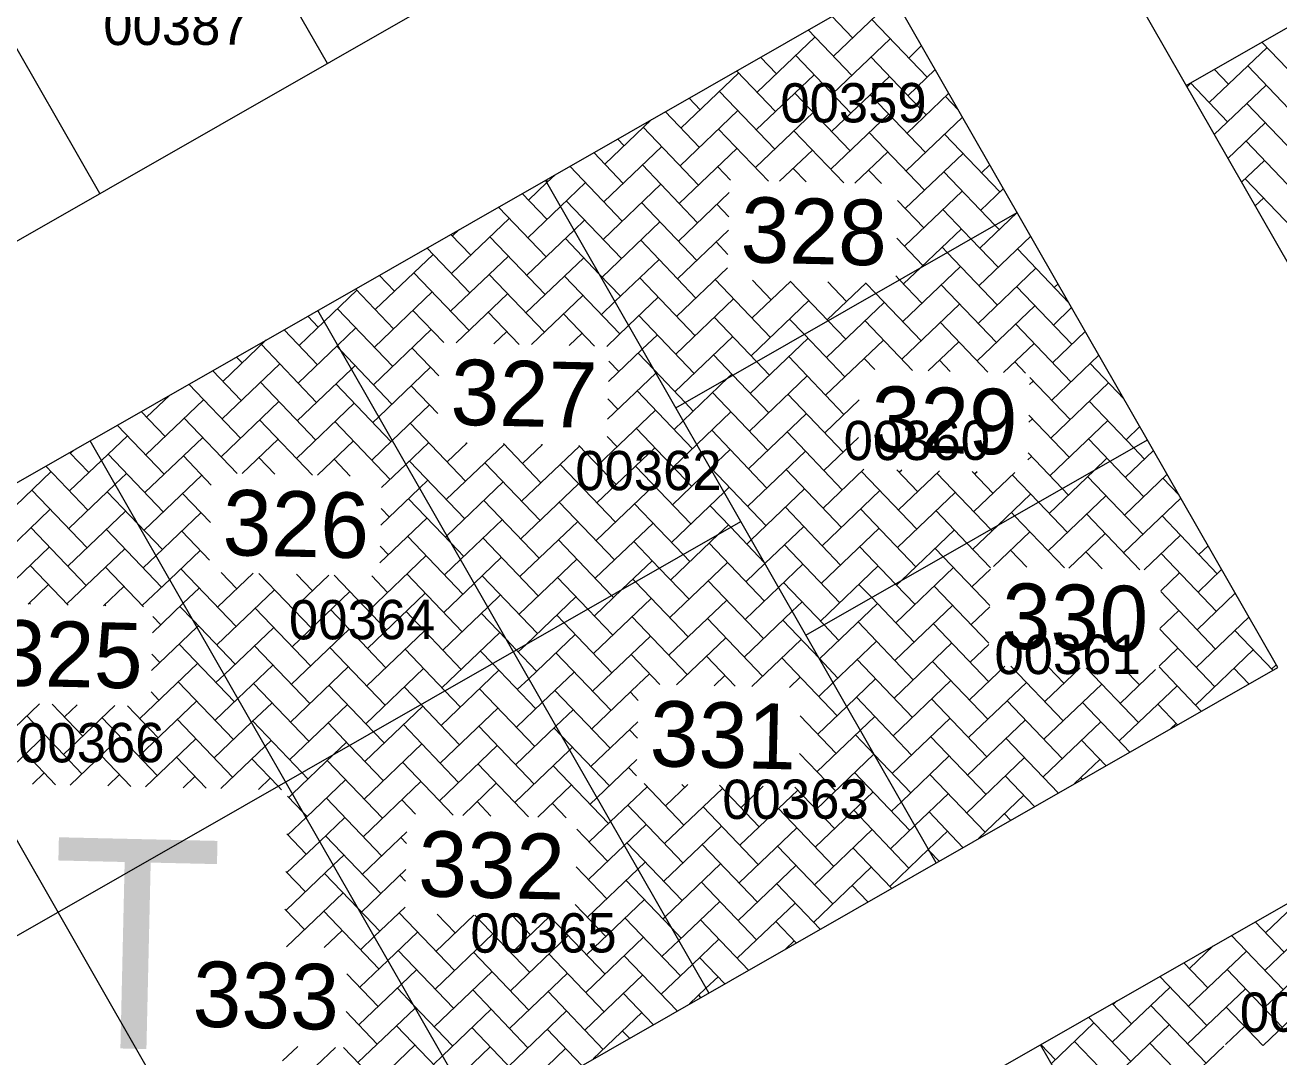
# Model space of a CAD drawing. Header units: metres. Extents: x 245225 to 248406, y 1633796 to 1637634.
# Drawn here: x 245762.9 to 245810.71, y 1636504.22 to 1636543.58 of the extents above; entities that cross this region are included whole.
import ezdxf
from ezdxf.enums import TextEntityAlignment as Align

# ---------------------------------------------------------------- set-up
doc = ezdxf.new("R2010")
doc.units = ezdxf.units.M
doc.header["$MEASUREMENT"] = 0
doc.layers.add('historique_numero_parcelle', color=7, linetype='Continuous')
doc.layers.add('LIMITES_PARCELLES', color=7, linetype='Continuous', lineweight=0, true_color=0xffffff)
doc.styles.add('Style-FANCY', font='FANCY.shx')
doc.styles.add('Style-WORKING', font='WORKING.shx')

# ---------------------------------------------------------------- blocks, each defined once
blk = doc.blocks.new('$U906_3_1')
at = {"color": 0, "linetype": 'Continuous', "lineweight": 0, "style": 'Style-WORKING'}
blk.add_text('330', height=0.2499, dxfattribs=at).set_placement((6350.954, 5753.1665))
blk = doc.blocks.new('$U907_3_1')
at = {"color": 0, "linetype": 'Continuous', "lineweight": 0, "style": 'Style-WORKING'}
blk.add_text('329', height=0.2499, dxfattribs=at).set_placement((6350.4388, 5753.9064))
blk = doc.blocks.new('$U908_3_1')
at = {"color": 0, "linetype": 'Continuous', "lineweight": 0, "style": 'Style-WORKING'}
blk.add_text('328', height=0.2499, dxfattribs=at).set_placement((6349.925, 5754.6163))
blk = doc.blocks.new('$U909_3_1')
at = {"color": 0, "linetype": 'Continuous', "lineweight": 0, "style": 'Style-WORKING'}
blk.add_text('331', height=0.2499, dxfattribs=at).set_placement((6349.6226, 5752.6869))
blk = doc.blocks.new('$U910_3_1')
at = {"color": 0, "linetype": 'Continuous', "lineweight": 0, "style": 'Style-WORKING'}
blk.add_text('327', height=0.2499, dxfattribs=at).set_placement((6348.8334, 5753.9717))
blk = doc.blocks.new('$U911_3_1')
at = {"color": 0, "linetype": 'Continuous', "lineweight": 0, "style": 'Style-WORKING'}
blk.add_text('332', height=0.2499, dxfattribs=at).set_placement((6348.7515, 5752.1704))
blk = doc.blocks.new('$U912_3_1')
at = {"color": 0, "linetype": 'Continuous', "lineweight": 0, "style": 'Style-WORKING'}
blk.add_text('326', height=0.2499, dxfattribs=at).set_placement((6347.9761, 5753.4547))
blk = doc.blocks.new('$U913_3_1')
at = {"color": 0, "linetype": 'Continuous', "lineweight": 0, "style": 'Style-WORKING'}
blk.add_text('333', height=0.2499, dxfattribs=at).set_placement((6347.9029, 5751.6538))
blk = doc.blocks.new('$U914_3_1')
at = {"color": 0, "linetype": 'Continuous', "lineweight": 0, "style": 'Style-WORKING'}
blk.add_text('325', height=0.2499, dxfattribs=at).set_placement((6347.1249, 5752.9382))
blk = doc.blocks.new('$U1199_2_1')
at = {"color": 0, "linetype": 'Continuous', "lineweight": 0, "style": 'Style-WORKING'}
blk.add_text('T', height=0.8, dxfattribs=at).set_placement((6347.3544, 5751.5641))

msp = doc.modelspace()

# ---------------------------------------------------------------- linework, layer by layer
at = {"layer": 'limites_parcelles', "color": 7, "linetype": 'Continuous', "lineweight": 0}
for p, q in [((245774.425538, 1636542.120834), (245759.520957, 1636568.157036)), ((245765.746486, 1636537.153314), (245750.841905, 1636563.189517)), ((245807.170838, 1636541.27862), (245834.074634, 1636556.67946)), ((245718.014119, 1636509.828401), (245791.782665, 1636552.056896)), ((245833.998493, 1636494.413869), (245802.699555, 1636549.089078)), ((245721.988144, 1636502.885559), (245795.75669, 1636545.114054)), ((245810.661294, 1636519.078851), (245795.75669, 1636545.114054)), ((245793.718742, 1636542.389016), (245795.922557, 1636544.495092)), ((245794.453021, 1636543.091382), (245793.664716, 1636543.916654)), ((245797.293354, 1636541.588934), (245795.188277, 1636543.792726)), ((245794.420108, 1636541.654759), (245792.75656, 1636543.396318)), ((245790.812583, 1636541.018218), (245793.017398, 1636543.124272)), ((245793.685829, 1636540.952393), (245795.889644, 1636543.058469)), ((245796.591988, 1636542.32319), (245797.084924, 1636542.795024)), ((245811.657585, 1636541.259851), (245810.060462, 1636542.93187)), ((245791.547862, 1636541.720562), (245790.939272, 1636542.356668)), ((245794.387195, 1636540.218136), (245792.282119, 1636542.421929)), ((245797.260441, 1636540.15231), (245795.155365, 1636542.356103)), ((245808.05006, 1636540.62331), (245810.254875, 1636542.729364)), ((245791.514949, 1636540.283939), (245790.031138, 1636541.837331)), ((245796.559075, 1636540.886567), (245797.605237, 1636541.885868)), ((245808.785339, 1636541.325654), (245808.244173, 1636541.892197)), ((245811.624672, 1636539.823228), (245809.519595, 1636542.027021)), ((245787.907446, 1636539.648398), (245790.111239, 1636541.753475)), ((245790.779693, 1636539.582595), (245792.984485, 1636541.687649)), ((245793.652939, 1636539.516769), (245795.856731, 1636541.621846)), ((245807.204523, 1636541.220833), (245807.348716, 1636541.358567)), ((245808.752426, 1636539.889031), (245807.335017, 1636541.371884)), ((245791.482036, 1636538.847316), (245789.37596, 1636541.051131)), ((245794.354283, 1636538.781513), (245792.249206, 1636540.985306)), ((245797.227529, 1636538.715687), (245795.122452, 1636540.91948)), ((245796.526185, 1636539.450944), (245798.124574, 1636540.977735)), ((245798.495837, 1636540.330062), (245797.994698, 1636540.853677)), ((245808.244173, 1636539.403544), (245810.221962, 1636541.292741)), ((245788.641703, 1636540.349765), (245788.214827, 1636540.796659)), ((245811.59176, 1636538.386605), (245809.486683, 1636540.590398)), ((245785.001288, 1636538.2776), (245786.777616, 1636539.974361)), ((245788.60879, 1636538.913141), (245787.306694, 1636540.277322)), ((245787.874534, 1636538.211775), (245790.078326, 1636540.316852)), ((245790.74678, 1636538.145972), (245792.951572, 1636540.251026)), ((245793.620026, 1636538.080146), (245795.823818, 1636540.185223)), ((245796.493272, 1636538.014321), (245798.64491, 1636540.069579)), ((245788.575877, 1636537.476518), (245786.470823, 1636539.681311)), ((245791.239104, 1636537.630561), (245789.34307, 1636539.615508)), ((245794.11235, 1636537.564735), (245792.216316, 1636539.549682)), ((245797.194616, 1636537.279064), (245795.089562, 1636539.483857)), ((245800.067862, 1636537.213239), (245797.961808, 1636539.418054)), ((245808.764509, 1636538.495388), (245810.189049, 1636539.856118)), ((245784.968375, 1636536.840977), (245787.172167, 1636538.946054)), ((245785.735544, 1636538.978967), (245785.489382, 1636539.236673)), ((245811.558847, 1636536.949982), (245809.453793, 1636539.154774)), ((245785.702631, 1636537.542344), (245784.581249, 1636538.717336)), ((245787.841621, 1636536.775152), (245790.045413, 1636538.880229)), ((245791.667992, 1636537.620735), (245792.918659, 1636538.814403)), ((245794.541238, 1636537.554909), (245795.790906, 1636538.7486)), ((245796.460359, 1636536.577698), (245798.664152, 1636538.682775)), ((245785.669718, 1636536.105721), (245783.673093, 1636538.197)), ((245788.542965, 1636536.039895), (245786.437911, 1636538.244688)), ((245789.802481, 1636537.663474), (245789.310157, 1636538.178885)), ((245792.675727, 1636537.597648), (245792.183403, 1636538.113059)), ((245795.547974, 1636537.531845), (245795.056649, 1636538.047234)), ((245799.871818, 1636535.947397), (245797.928895, 1636537.981431)), ((245799.365518, 1636537.948518), (245799.684583, 1636538.25329)), ((245809.283846, 1636537.587255), (245810.156136, 1636538.419495)), ((245782.095129, 1636536.906803), (245782.791525, 1636537.571027)), ((245797.643181, 1636511.626061), (245782.7386, 1636537.662263)), ((245782.830385, 1636537.608147), (245782.764937, 1636537.676664)), ((245782.791525, 1636537.571027), (245783.107521, 1636537.872869)), ((245783.310861, 1636536.662894), (245784.266008, 1636537.575257)), ((245784.935462, 1636535.404354), (245787.139254, 1636537.509431)), ((245811.525934, 1636535.513359), (245809.42088, 1636537.718151)), ((245782.797472, 1636536.171524), (245781.855804, 1636537.15735)), ((245787.808708, 1636535.338529), (245789.748682, 1636537.192582)), ((245796.427446, 1636535.141075), (245798.631239, 1636537.246152)), ((245799.332606, 1636536.511895), (245800.204896, 1636537.344135)), ((245782.764582, 1636534.735901), (245780.947648, 1636536.637014)), ((245782.062216, 1636535.47018), (245783.310861, 1636536.662894)), ((245785.636829, 1636534.670098), (245783.531752, 1636536.87389)), ((245788.510075, 1636534.604272), (245786.404998, 1636536.808065)), ((245789.727564, 1636536.270824), (245789.277244, 1636536.742262)), ((245797.161703, 1636535.842441), (245796.168263, 1636536.882468)), ((245798.963685, 1636535.42806), (245797.895983, 1636536.544808)), ((245809.804182, 1636536.6791), (245810.123223, 1636536.982872)), ((245779.157057, 1636534.09936), (245781.360849, 1636536.204437)), ((245783.831197, 1636535.754738), (245784.233095, 1636536.138634)), ((245784.902549, 1636533.967731), (245787.106342, 1636536.072808)), ((245787.707142, 1636528.984188), (245800.725232, 1636536.435979)), ((245799.299693, 1636535.075272), (245800.72321, 1636536.435025)), ((245800.72321, 1636536.435025), (245800.724232, 1636536.436001)), ((245779.891336, 1636534.801726), (245779.131359, 1636535.597341)), ((245779.189969, 1636535.535983), (245779.436426, 1636535.7714)), ((245782.029303, 1636534.033557), (245783.831197, 1636535.754738)), ((245787.775795, 1636533.901906), (245789.715769, 1636535.755959)), ((245797.053115, 1636534.333533), (245798.598326, 1636535.809529)), ((245800.034949, 1636535.776616), (245799.871818, 1636535.947397)), ((245782.731669, 1636533.299277), (245780.625593, 1636535.503093)), ((245784.781445, 1636534.095539), (245783.498839, 1636535.437267)), ((245788.477162, 1636533.167649), (245786.372085, 1636535.371442)), ((245789.694652, 1636534.834201), (245789.244331, 1636535.305639)), ((245797.128813, 1636534.406818), (245796.13535, 1636535.445845)), ((245798.055529, 1636534.907724), (245797.86307, 1636535.108185)), ((245800.002059, 1636534.340992), (245798.963685, 1636535.42806)), ((245799.26678, 1636533.638649), (245801.244569, 1636535.527846)), ((245776.250898, 1636532.728562), (245778.454713, 1636534.834639)), ((245779.858423, 1636533.365103), (245778.223203, 1636535.077005)), ((245779.124144, 1636532.662737), (245781.327959, 1636534.768813)), ((245781.99639, 1636532.596934), (245784.200206, 1636534.703011)), ((245785.391183, 1636533.029294), (245787.073452, 1636534.637185)), ((245799.969146, 1636532.904369), (245798.055529, 1636534.907724)), ((245802.697798, 1636532.988895), (245800.736316, 1636535.042359)), ((245787.742882, 1636532.465283), (245789.682856, 1636534.319336)), ((245796.361621, 1636532.267829), (245798.565436, 1636534.373905)), ((245796.394534, 1636533.704452), (245797.053115, 1636534.333533)), ((245799.233867, 1636532.202026), (245801.438682, 1636534.30808)), ((245776.985177, 1636533.430929), (245776.405915, 1636534.037355)), ((245779.825511, 1636531.92848), (245777.720434, 1636534.132273)), ((245782.698757, 1636531.862654), (245780.59268, 1636534.06647)), ((245785.571003, 1636531.796852), (245783.465926, 1636534.000644)), ((245785.603916, 1636533.233475), (245784.781445, 1636534.095539)), ((245788.444249, 1636531.731026), (245786.339172, 1636533.934819)), ((245791.317495, 1636531.6652), (245789.211418, 1636533.869016)), ((245790.615129, 1636532.39948), (245792.098981, 1636533.816866)), ((245791.350408, 1636533.101823), (245790.635366, 1636533.850397)), ((245790.648041, 1636533.836103), (245790.662358, 1636533.849779)), ((245793.513795, 1636532.308065), (245792.084664, 1636533.80319)), ((245793.488375, 1636532.333654), (245794.971228, 1636533.751063)), ((245794.222654, 1636533.036021), (245793.507612, 1636533.784594)), ((245793.521288, 1636533.770277), (245793.535604, 1636533.783953)), ((245795.330084, 1636533.347738), (245794.957911, 1636533.737364)), ((245796.23824, 1636533.868074), (245796.10246, 1636534.010221)), ((245797.0959, 1636532.970195), (245796.23824, 1636533.868074)), ((245799.936234, 1636531.467746), (245797.830157, 1636533.671562)), ((245802.140026, 1636533.572823), (245802.284241, 1636533.711557)), ((245774.301931, 1636532.272081), (245775.548554, 1636533.463842)), ((245776.952264, 1636531.994306), (245775.497759, 1636533.517019)), ((245776.218008, 1636531.292939), (245778.4218, 1636533.398016)), ((245779.330552, 1636531.455692), (245781.295046, 1636533.33219)), ((245782.202798, 1636531.38989), (245784.167293, 1636533.266388)), ((245785.91052, 1636532.121161), (245787.040539, 1636533.200562)), ((245797.062987, 1636531.533572), (245795.330084, 1636533.347738)), ((245802.80848, 1636531.401944), (245800.703403, 1636533.605736)), ((245776.919352, 1636530.557683), (245774.814275, 1636532.761475)), ((245784.869636, 1636532.531108), (245785.391183, 1636533.029294)), ((245787.709992, 1636531.029659), (245789.913785, 1636533.134736)), ((245790.582239, 1636530.963857), (245792.787031, 1636533.068911)), ((245793.455485, 1636530.898031), (245795.659277, 1636533.003108)), ((245796.328731, 1636530.832205), (245798.532523, 1636532.937282)), ((245799.200977, 1636530.766403), (245801.405769, 1636532.871457)), ((245802.107113, 1636532.1362), (245802.804555, 1636532.802401)), ((245773.344762, 1636531.358765), (245774.301931, 1636532.272081)), ((245774.080018, 1636532.060108), (245773.68147, 1636532.477346)), ((245788.964129, 1636506.658542), (245774.060548, 1636532.694721)), ((245778.861675, 1636531.466434), (245777.687521, 1636532.69565)), ((245781.734921, 1636531.400609), (245780.559767, 1636532.629847)), ((245784.608167, 1636531.334783), (245783.433013, 1636532.564021)), ((245788.411336, 1636530.294403), (245786.306259, 1636532.498195)), ((245790.788351, 1636530.748079), (245789.178506, 1636532.432393)), ((245792.60464, 1636531.787752), (245792.051752, 1636532.366567)), ((245794.189741, 1636531.599398), (245793.513795, 1636532.308065)), ((245796.737024, 1636530.403741), (245794.924998, 1636532.300741)), ((245799.610271, 1636530.337916), (245797.797244, 1636532.234939)), ((245774.047105, 1636530.623485), (245772.772314, 1636531.957033)), ((245774.822268, 1636531.363925), (245775.515641, 1636532.027219)), ((245776.185095, 1636529.856316), (245778.388887, 1636531.961393)), ((245780.766175, 1636531.422803), (245781.262134, 1636531.895567)), ((245783.639421, 1636531.356977), (245784.13438, 1636531.829765)), ((245785.076044, 1636531.324064), (245785.91052, 1636532.121161)), ((245786.430856, 1636531.213005), (245787.007626, 1636531.763939)), ((245794.156829, 1636530.162775), (245792.60464, 1636531.787752)), ((245802.775567, 1636529.965321), (245800.67049, 1636532.169113)), ((245802.074223, 1636530.700577), (245803.324891, 1636531.894245)), ((245770.438603, 1636529.987967), (245772.094259, 1636531.569461)), ((245774.014192, 1636529.186862), (245771.908139, 1636531.391677)), ((245773.311849, 1636529.922142), (245774.822268, 1636531.363925)), ((245774.937678, 1636531.162229), (245774.781385, 1636531.325852)), ((245787.67708, 1636529.593036), (245789.880872, 1636531.698113)), ((245790.549326, 1636529.527234), (245792.754118, 1636531.632288)), ((245793.422572, 1636529.461408), (245795.626364, 1636531.566485)), ((245797.336867, 1636530.389999), (245798.49961, 1636531.500659)), ((245800.209113, 1636530.324196), (245801.372857, 1636531.434834)), ((245771.173859, 1636530.689311), (245770.956025, 1636530.91736)), ((245776.886439, 1636529.12106), (245774.937678, 1636531.162229)), ((245778.670515, 1636530.195479), (245777.654631, 1636531.260026)), ((245785.140283, 1636529.98024), (245786.430856, 1636531.213005)), ((245786.881914, 1636530.424467), (245786.273369, 1636531.062572)), ((245789.880195, 1636530.227743), (245789.145616, 1636530.996769)), ((245794.123916, 1636528.726152), (245792.018862, 1636530.930944)), ((245795.300401, 1636530.436654), (245794.892108, 1636530.865118)), ((245802.04131, 1636529.263954), (245803.844227, 1636530.986112)), ((245771.140946, 1636529.252688), (245770.047869, 1636530.397024)), ((245770.40569, 1636528.551344), (245772.610482, 1636530.656398)), ((245773.278936, 1636528.485519), (245775.341604, 1636530.455792)), ((245775.341604, 1636530.455792), (245775.482729, 1636530.590596)), ((245776.381277, 1636528.639503), (245778.355975, 1636530.52477)), ((245785.53809, 1636530.360229), (245785.158102, 1636530.758036)), ((245788.063906, 1636529.18807), (245786.881914, 1636530.424467)), ((245786.951192, 1636530.304849), (245786.974713, 1636530.327316)), ((245791.284582, 1636530.228577), (245790.788351, 1636530.748079)), ((245798.173648, 1636530.370829), (245797.764354, 1636530.799315)), ((245801.046894, 1636530.305003), (245800.6376, 1636530.73349)), ((245804.799267, 1636529.3178), (245803.510846, 1636530.667664)), ((245771.108034, 1636527.816065), (245769.139736, 1636529.877687)), ((245773.98128, 1636527.750239), (245771.875226, 1636529.955054)), ((245776.853526, 1636527.684437), (245774.748472, 1636529.889229)), ((245785.10737, 1636528.543617), (245786.951192, 1636530.304849)), ((245787.990842, 1636528.48756), (245789.710925, 1636530.130594)), ((245789.710925, 1636530.130594), (245789.847959, 1636530.26149)), ((245791.251669, 1636528.791954), (245789.880195, 1636530.227743)), ((245790.516413, 1636528.090611), (245792.721205, 1636530.195665)), ((245801.201887, 1636529.866338), (245801.339944, 1636529.998211)), ((245802.742654, 1636528.528698), (245801.208071, 1636530.136267)), ((245802.008398, 1636527.827331), (245804.21219, 1636529.932408)), ((245767.533444, 1636528.617147), (245768.424164, 1636529.467969)), ((245778.637625, 1636528.759856), (245777.621718, 1636529.823403)), ((245788.345511, 1636527.421157), (245786.240457, 1636529.625949)), ((245791.218757, 1636527.355331), (245789.112703, 1636529.560146)), ((245794.091003, 1636527.289529), (245791.985949, 1636529.494321)), ((245767.500531, 1636527.180524), (245769.704323, 1636529.285601)), ((245768.2677, 1636529.318514), (245768.230581, 1636529.357374)), ((245770.372777, 1636527.114721), (245772.577569, 1636529.219775)), ((245773.246023, 1636527.048896), (245775.449816, 1636529.153972)), ((245776.90159, 1636527.730348), (245778.323062, 1636529.088147)), ((245784.738008, 1636526.785616), (245786.9418, 1636528.890693)), ((245785.505177, 1636528.923606), (245785.125189, 1636529.321413)), ((245788.378423, 1636528.85778), (245788.063906, 1636529.18807)), ((245793.389659, 1636528.024785), (245794.707844, 1636529.283924)), ((245805.170786, 1636527.458803), (245803.477933, 1636529.231041)), ((245768.234787, 1636527.881891), (245767.322425, 1636528.837038)), ((245770.983298, 1636526.47557), (245768.970067, 1636528.584234)), ((245773.856544, 1636526.409745), (245771.842313, 1636528.518431)), ((245776.820636, 1636526.248813), (245774.715559, 1636528.452606)), ((245776.152182, 1636528.419693), (245776.381277, 1636528.639503)), ((245787.644167, 1636528.156413), (245787.990842, 1636528.48756)), ((245788.511178, 1636527.579404), (245789.815046, 1636528.824867)), ((245790.4835, 1636526.653988), (245792.688292, 1636528.759042)), ((245801.168974, 1636528.429715), (245801.307031, 1636528.561587)), ((245802.709741, 1636527.092075), (245801.175158, 1636528.699644)), ((245801.975485, 1636526.390708), (245804.179277, 1636528.495785)), ((245768.201898, 1636526.446267), (245766.414292, 1636528.317701)), ((245779.693882, 1636526.182988), (245777.588805, 1636528.38678)), ((245788.312621, 1636525.985534), (245786.207544, 1636528.189326)), ((245791.185867, 1636525.919708), (245789.07979, 1636528.123523)), ((245794.058113, 1636525.853905), (245791.953036, 1636528.057698)), ((245804.881644, 1636527.761505), (245805.404213, 1636528.260667)), ((245780.286054, 1636501.689999), (245765.381473, 1636527.726202)), ((245765.812338, 1636526.973136), (245766.798164, 1636527.914803)), ((245767.467618, 1636525.743901), (245769.671411, 1636527.848978)), ((245771.171249, 1636526.471264), (245772.544657, 1636527.783152)), ((245774.043495, 1636526.405462), (245775.416903, 1636527.717349)), ((245776.119269, 1636526.98307), (245776.90159, 1636527.730348)), ((245777.421926, 1636526.822192), (245778.290149, 1636527.651524)), ((245778.959603, 1636525.480621), (245781.163395, 1636527.585698)), ((245778.992515, 1636526.917244), (245779.753361, 1636527.644009)), ((245779.726772, 1636527.618611), (245779.701374, 1636527.6452)), ((245782.567128, 1636526.117162), (245781.137997, 1636527.612287)), ((245781.831849, 1636525.414819), (245784.035641, 1636527.519895)), ((245781.864762, 1636526.851442), (245782.625607, 1636527.578206)), ((245782.600018, 1636527.552785), (245782.57462, 1636527.579374)), ((245785.439375, 1636526.051359), (245784.011243, 1636527.546461)), ((245784.705095, 1636525.348993), (245786.908887, 1636527.45407)), ((245785.472264, 1636527.486983), (245785.092276, 1636527.88479)), ((245787.611254, 1636526.71979), (245788.511178, 1636527.579404)), ((245792.674662, 1636520.305136), (245805.692752, 1636527.756927)), ((245793.356746, 1636526.588162), (245794.674931, 1636527.847301)), ((245804.262631, 1636526.938467), (245803.445021, 1636527.794418)), ((245805.582987, 1636527.026249), (245805.170786, 1636527.458803)), ((245765.329651, 1636526.51207), (245764.59798, 1636527.277029)), ((245764.627285, 1636527.24635), (245764.75307, 1636527.3665)), ((245768.168985, 1636525.009644), (245766.063908, 1636527.213437)), ((245769.998949, 1636526.035), (245768.937154, 1636527.147611)), ((245772.419921, 1636526.442657), (245771.8094, 1636527.081808)), ((245775.293167, 1636526.376832), (245774.682646, 1636527.015983)), ((245789.030515, 1636526.671271), (245789.782134, 1636527.388244)), ((245790.450587, 1636525.217364), (245792.65538, 1636527.322418)), ((245801.136084, 1636526.994092), (245801.274118, 1636527.124964)), ((245802.445342, 1636525.898817), (245801.142246, 1636527.263021)), ((245803.656519, 1636526.591258), (245804.146364, 1636527.059162)), ((245804.848731, 1636526.324882), (245805.92455, 1636527.352511)), ((245761.688213, 1636524.438929), (245763.893028, 1636526.544983)), ((245765.296738, 1636525.075447), (245763.689847, 1636526.757692)), ((245764.594372, 1636525.809727), (245765.812338, 1636526.973136)), ((245776.494391, 1636525.936204), (245777.421926, 1636526.822192)), ((245779.660969, 1636524.746365), (245777.555892, 1636526.950157)), ((245782.534215, 1636524.680539), (245780.428139, 1636526.884354)), ((245785.406462, 1636524.614736), (245783.301385, 1636526.818529)), ((245788.279708, 1636524.548911), (245786.174631, 1636526.752703)), ((245787.578341, 1636525.283167), (245789.030515, 1636526.671271)), ((245791.152954, 1636524.483085), (245789.046877, 1636526.6869)), ((245794.0252, 1636524.417282), (245791.920123, 1636526.621075)), ((245793.323833, 1636525.151539), (245794.88643, 1636526.644141)), ((245796.898446, 1636524.351457), (245794.793369, 1636526.555249)), ((245796.931359, 1636525.78808), (245796.140101, 1636526.61542)), ((245796.19708, 1636525.085713), (245797.759676, 1636526.578315)), ((245796.229992, 1636526.522336), (245796.323053, 1636526.611228)), ((245799.804605, 1636525.722254), (245799.013347, 1636526.549594)), ((245799.069326, 1636525.01991), (245800.631922, 1636526.512513)), ((245799.102239, 1636526.456533), (245799.196299, 1636526.545402)), ((245801.942572, 1636524.954085), (245803.656519, 1636526.591258)), ((245805.550098, 1636525.590626), (245804.262631, 1636526.938467)), ((245764.561459, 1636524.373104), (245766.332674, 1636526.06498)), ((245766.332674, 1636526.06498), (245766.765275, 1636526.47918)), ((245767.434705, 1636524.307278), (245769.638521, 1636526.413355)), ((245777.941263, 1636525.914059), (245778.257259, 1636526.2159)), ((245778.981935, 1636524.097747), (245781.130505, 1636526.150075)), ((245781.798936, 1636523.978195), (245784.002751, 1636526.084272)), ((245799.720897, 1636524.338808), (245797.665616, 1636526.489446)), ((245801.537186, 1636525.378481), (245800.538862, 1636526.423621)), ((245805.517185, 1636524.154003), (245803.412108, 1636526.357795)), ((245804.815818, 1636524.888259), (245806.444886, 1636526.444355)), ((245806.900736, 1636525.646705), (245806.284354, 1636526.291992)), ((245765.263826, 1636523.638824), (245763.157749, 1636525.842639)), ((245767.195381, 1636524.557825), (245766.030995, 1636525.776814)), ((245769.966037, 1636524.598377), (245768.904241, 1636525.710988)), ((245776.461478, 1636524.499581), (245777.941263, 1636525.914059)), ((245784.672182, 1636523.91237), (245786.875998, 1636526.018446)), ((245787.545428, 1636523.846544), (245789.550851, 1636525.763115)), ((245789.550851, 1636525.763115), (245789.749244, 1636525.952621)), ((245790.590501, 1636523.945826), (245792.62249, 1636525.886795)), ((245793.290921, 1636523.714916), (245795.494736, 1636525.820992)), ((245796.164167, 1636523.64909), (245798.367982, 1636525.755167)), ((245799.985424, 1636524.489789), (245801.241228, 1636525.689341)), ((245801.909659, 1636523.517462), (245804.113475, 1636525.623538)), ((245802.676851, 1636525.656451), (245802.445342, 1636525.898817)), ((245761.6553, 1636523.002306), (245763.860115, 1636525.10836)), ((245776.787723, 1636524.81219), (245776.476113, 1636525.138413)), ((245779.140616, 1636523.82004), (245777.52298, 1636525.513534)), ((245782.501303, 1636523.243916), (245780.395226, 1636525.447731)), ((245785.373549, 1636523.178113), (245783.268472, 1636525.381906)), ((245787.987934, 1636523.383288), (245786.141718, 1636525.31608)), ((245789.804223, 1636524.42296), (245789.013964, 1636525.250277)), ((245793.992287, 1636522.980659), (245791.88721, 1636525.184452)), ((245796.865533, 1636522.914834), (245794.760457, 1636525.118626)), ((245802.643939, 1636524.219828), (245801.537186, 1636525.378481)), ((245804.782905, 1636523.451636), (245806.964222, 1636525.536222)), ((245729.440957, 1636489.868446), (245790.191391, 1636524.644151)), ((245764.528546, 1636522.93648), (245766.732362, 1636525.042557)), ((245767.892683, 1636523.340535), (245769.605608, 1636524.976731)), ((245776.428565, 1636523.062958), (245778.224346, 1636524.779277)), ((245779.501249, 1636523.188614), (245781.097592, 1636524.713452)), ((245781.766023, 1636522.541572), (245783.969839, 1636524.647649)), ((245798.812741, 1636523.818472), (245797.632703, 1636525.052823)), ((245800.62903, 1636524.858145), (245800.505949, 1636524.986998)), ((245802.527995, 1636522.87013), (245800.62903, 1636524.858145)), ((245805.401241, 1636522.804304), (245803.379195, 1636524.921172)), ((245808.357518, 1636522.651554), (245806.251441, 1636524.855369)), ((245765.230913, 1636522.202201), (245763.124836, 1636524.406016)), ((245768.103159, 1636522.136398), (245765.998082, 1636524.340191)), ((245768.136072, 1636523.573021), (245767.195381, 1636524.557825)), ((245769.933147, 1636523.162754), (245768.871328, 1636524.274365)), ((245784.639269, 1636522.475747), (245786.843085, 1636524.581823)), ((245787.512515, 1636522.409921), (245789.342044, 1636524.158477)), ((245789.342044, 1636524.158477), (245789.716331, 1636524.515998)), ((245791.084852, 1636523.082277), (245789.804223, 1636524.42296)), ((245791.110837, 1636523.03767), (245792.589577, 1636524.450172)), ((245793.258008, 1636522.278293), (245795.461823, 1636524.384369)), ((245796.315352, 1636522.389297), (245798.335069, 1636524.318544)), ((245799.036413, 1636523.583287), (245799.985424, 1636524.489789)), ((245799.771692, 1636524.285631), (245799.720897, 1636524.338808)), ((245799.825704, 1636522.932039), (245801.208315, 1636524.252718)), ((245802.69895, 1636522.866213), (245804.080562, 1636524.186915)), ((245805.572196, 1636522.800387), (245806.953808, 1636524.12109)), ((245761.62241, 1636521.566683), (245763.827203, 1636523.671737)), ((245776.75481, 1636523.375567), (245776.443223, 1636523.70279)), ((245779.595144, 1636521.873119), (245777.490067, 1636524.076911)), ((245778.92669, 1636524.043998), (245778.981935, 1636524.097747)), ((245779.628056, 1636523.309742), (245779.140616, 1636523.82004)), ((245782.46839, 1636521.807293), (245780.362313, 1636524.011108)), ((245785.262489, 1636521.823301), (245783.235559, 1636523.945283)), ((245787.079778, 1636522.862951), (245786.108805, 1636523.879457)), ((245791.087128, 1636521.609839), (245788.981052, 1636523.813654)), ((245790.417675, 1636523.780741), (245790.590501, 1636523.945826)), ((245793.959375, 1636521.544036), (245791.854298, 1636523.747829)), ((245796.087296, 1636522.258486), (245794.727544, 1636523.682003)), ((245799.714359, 1636522.874574), (245798.812741, 1636523.818472)), ((245807.655152, 1636523.385833), (245808.004895, 1636523.719911)), ((245764.495656, 1636521.500857), (245766.699449, 1636523.605934)), ((245767.401792, 1636522.870655), (245767.892683, 1636523.340535)), ((245768.411997, 1636522.431402), (245769.572695, 1636523.540108)), ((245775.987641, 1636521.237578), (245778.191433, 1636523.342654)), ((245778.893777, 1636522.607375), (245779.501249, 1636523.188614)), ((245780.021585, 1636522.280458), (245781.06468, 1636523.276829)), ((245781.733133, 1636521.105949), (245783.936926, 1636523.211026)), ((245788.246795, 1636523.112288), (245787.987934, 1636523.383288)), ((245797.903585, 1636523.298159), (245797.59979, 1636523.6162)), ((245799.681446, 1636521.437951), (245797.903585, 1636523.298159)), ((245801.091372, 1636522.903043), (245800.473036, 1636523.550375)), ((245803.964618, 1636522.837217), (245803.346282, 1636523.484549)), ((245808.324605, 1636521.214931), (245806.218529, 1636523.418746)), ((245771.607002, 1636496.72248), (245756.703421, 1636522.758659)), ((245764.53766, 1636521.456884), (245763.091923, 1636522.969393)), ((245767.410906, 1636521.391058), (245765.965169, 1636522.903568)), ((245770.943492, 1636520.63395), (245768.838415, 1636522.837742)), ((245770.976405, 1636522.070573), (245770.37956, 1636522.695407)), ((245785.670949, 1636522.057008), (245786.810172, 1636523.1452)), ((245788.213882, 1636521.675665), (245787.079778, 1636522.862951)), ((245787.479626, 1636520.974298), (245789.683418, 1636523.079375)), ((245790.384762, 1636522.344118), (245791.110837, 1636523.03767)), ((245791.120041, 1636523.046462), (245791.084852, 1636523.082277)), ((245791.631173, 1636522.129514), (245792.556664, 1636523.013549)), ((245793.225118, 1636520.842669), (245795.42891, 1636522.947746)), ((245796.098364, 1636520.776844), (245798.302156, 1636522.881921)), ((245799.0035, 1636522.146664), (245799.713213, 1636522.824587)), ((245806.201978, 1636521.997753), (245806.920895, 1636522.684467)), ((245807.622239, 1636521.94921), (245808.524209, 1636522.810778)), ((245763.01606, 1636521.491743), (245763.79429, 1636522.235114)), ((245767.368902, 1636521.435032), (245768.411997, 1636522.431402)), ((245770.241149, 1636521.369229), (245771.601239, 1636522.667418)), ((245773.816738, 1636520.568124), (245771.816183, 1636522.662494)), ((245773.114395, 1636521.303403), (245774.474485, 1636522.601592)), ((245773.849651, 1636522.004747), (245773.251806, 1636522.629604)), ((245776.688985, 1636520.502321), (245774.688429, 1636522.596691)), ((245776.721898, 1636521.938944), (245776.125052, 1636522.563778)), ((245779.562231, 1636520.436496), (245777.457154, 1636522.640288)), ((245778.860887, 1636521.171752), (245780.021585, 1636522.280458)), ((245782.435477, 1636520.37067), (245780.3294, 1636522.574485)), ((245784.354333, 1636521.302965), (245783.202646, 1636522.50866)), ((245786.171645, 1636522.343615), (245786.075892, 1636522.442834)), ((245788.180969, 1636520.239041), (245786.171645, 1636522.343615)), ((245791.054215, 1636520.173216), (245788.948139, 1636522.377031)), ((245793.361852, 1636520.6985), (245791.821385, 1636522.311206)), ((245795.17914, 1636521.73815), (245794.694631, 1636522.24538)), ((245796.832621, 1636521.478211), (245796.087296, 1636522.258486)), ((245796.131254, 1636522.212467), (245796.315352, 1636522.389297)), ((245765.888306, 1636521.425941), (245766.666536, 1636522.169311)), ((245768.932333, 1636521.523246), (245769.539782, 1636522.103485)), ((245770.208236, 1636519.932606), (245772.413028, 1636522.03766)), ((245773.081482, 1636519.86678), (245775.285275, 1636521.971857)), ((245775.954728, 1636519.800954), (245778.158521, 1636521.906031)), ((245780.541921, 1636521.372302), (245781.031767, 1636521.840206)), ((245782.000854, 1636519.955516), (245783.904013, 1636521.774403)), ((245784.606379, 1636521.040123), (245785.670949, 1636522.057008)), ((245785.340636, 1636521.74149), (245785.262489, 1636521.823301)), ((245790.351872, 1636520.908495), (245791.631173, 1636522.129514)), ((245796.799708, 1636520.041587), (245795.17914, 1636521.73815)), ((245799.648533, 1636520.001328), (245797.566877, 1636522.179577)), ((245808.291692, 1636519.778308), (245806.201268, 1636521.966761)), ((245807.589349, 1636520.513587), (245809.044545, 1636521.902622)), ((245763.101037, 1636521.489796), (245763.059033, 1636521.53377)), ((245765.974283, 1636521.423971), (245765.932279, 1636521.467944)), ((245767.752205, 1636520.39598), (245768.932333, 1636521.523246)), ((245769.29685, 1636520.88673), (245768.805526, 1636521.402119)), ((245773.783826, 1636519.131501), (245771.677772, 1636521.336316)), ((245776.656072, 1636519.065698), (245774.551018, 1636521.27049)), ((245778.827974, 1636519.735129), (245780.541921, 1636521.372302)), ((245785.307723, 1636520.304867), (245784.354333, 1636521.302965)), ((245784.573467, 1636519.6035), (245786.777259, 1636521.708577)), ((245787.446713, 1636519.537675), (245789.650505, 1636521.642752)), ((245792.15051, 1636521.221381), (245792.523751, 1636521.576926)), ((245793.192205, 1636519.406046), (245795.395998, 1636521.511123)), ((245796.065451, 1636519.340221), (245798.269244, 1636521.445298)), ((245798.97061, 1636520.711041), (245799.680301, 1636521.387964)), ((245806.169065, 1636520.561129), (245806.887982, 1636521.247844)), ((245768.070246, 1636520.699775), (245767.766474, 1636521.018816)), ((245770.91058, 1636519.197327), (245769.29685, 1636520.88673)), ((245779.529318, 1636518.999872), (245777.424264, 1636521.204665)), ((245781.241109, 1636520.149968), (245780.29651, 1636521.138862)), ((245783.4462, 1636520.783629), (245783.169756, 1636521.073036)), ((245785.27481, 1636518.868244), (245783.4462, 1636520.783629)), ((245788.148056, 1636518.802418), (245786.043002, 1636521.007211)), ((245791.021303, 1636518.736593), (245788.915249, 1636520.941408)), ((245790.318959, 1636519.471872), (245792.15051, 1636521.221381)), ((245793.186344, 1636519.412182), (245791.788495, 1636520.875582)), ((245796.766795, 1636518.604964), (245794.661741, 1636520.809757)), ((245807.556436, 1636519.076964), (245809.563881, 1636520.994489)), ((245767.719292, 1636518.959357), (245769.452669, 1636520.61509)), ((245769.452669, 1636520.61509), (245769.506869, 1636520.666862)), ((245770.492342, 1636518.798801), (245772.380115, 1636520.601037)), ((245773.048569, 1636518.430157), (245775.252362, 1636520.535234)), ((245775.921815, 1636518.364331), (245778.125608, 1636520.469408)), ((245778.795061, 1636518.298506), (245780.998854, 1636520.403583)), ((245782.101907, 1636518.646858), (245783.8711, 1636520.33778)), ((245793.926462, 1636520.107413), (245793.361852, 1636520.6985)), ((245799.640041, 1636518.539139), (245797.533987, 1636520.743954)), ((245808.25878, 1636518.341685), (245806.168355, 1636520.530138)), ((245810.469732, 1636518.96921), (245809.025972, 1636520.480674)), ((245770.87769, 1636517.761703), (245768.772613, 1636519.965496)), ((245773.750936, 1636517.695878), (245771.644859, 1636519.899693)), ((245776.623182, 1636517.630075), (245774.518105, 1636519.833867)), ((245781.629889, 1636519.742956), (245781.241109, 1636520.149968)), ((245781.700221, 1636519.669326), (245782.000854, 1636519.955516)), ((245784.540554, 1636518.166877), (245786.744346, 1636520.271954)), ((245787.739, 1636518.411685), (245789.617592, 1636520.206129)), ((245790.611246, 1636518.345882), (245792.490838, 1636520.140303)), ((245793.710496, 1636518.495937), (245795.363085, 1636520.0745)), ((245796.032538, 1636517.903598), (245798.236331, 1636520.008675)), ((245798.937698, 1636519.274418), (245799.647388, 1636519.951341)), ((245806.136152, 1636519.124506), (245806.855069, 1636519.811221)), ((245768.037333, 1636519.263152), (245767.733561, 1636519.582193)), ((245778.904467, 1636518.18397), (245777.391351, 1636519.768042)), ((245780.720756, 1636519.223643), (245780.263598, 1636519.702239)), ((245782.402564, 1636518.934047), (245781.629889, 1636519.742956)), ((245785.24192, 1636517.432621), (245783.136844, 1636519.636413)), ((245787.102167, 1636518.426275), (245786.01009, 1636519.570588)), ((245789.975413, 1636518.360449), (245788.882336, 1636519.504785)), ((245793.860659, 1636517.235167), (245791.755582, 1636519.438959)), ((245793.893549, 1636518.67079), (245793.186344, 1636519.412182)), ((245796.733905, 1636517.169341), (245794.628828, 1636519.373134)), ((245807.523523, 1636517.640341), (245809.728315, 1636519.745395)), ((245736.892747, 1636476.850357), (245810.661294, 1636519.078851)), ((245767.270164, 1636517.125162), (245769.473956, 1636519.230239)), ((245771.012655, 1636517.889646), (245772.347203, 1636519.164414)), ((245773.015656, 1636516.993534), (245775.219449, 1636519.098611)), ((245775.888903, 1636516.927708), (245778.092695, 1636519.032785)), ((245778.762149, 1636516.861883), (245780.965941, 1636518.96696)), ((245782.369674, 1636517.498424), (245780.720756, 1636519.223643)), ((245782.621244, 1636517.738725), (245783.838187, 1636518.901157)), ((245799.607151, 1636517.103515), (245797.501074, 1636519.307331)), ((245798.904785, 1636517.837795), (245800.255694, 1636519.128192)), ((245802.479397, 1636517.037713), (245800.487633, 1636519.122879)), ((245801.778031, 1636517.771969), (245803.12894, 1636519.062367)), ((245802.512287, 1636518.473336), (245801.924256, 1636519.089966)), ((245805.352644, 1636516.971887), (245803.35988, 1636519.057076)), ((245804.651277, 1636517.706144), (245806.002186, 1636518.996541)), ((245805.385533, 1636518.40751), (245804.796503, 1636519.024163)), ((245807.744288, 1636517.409224), (245806.135442, 1636519.093515)), ((245809.561576, 1636518.448874), (245808.993059, 1636519.044051)), ((245810.429682, 1636519.011138), (245810.604554, 1636519.178177)), ((245770.844777, 1636516.32508), (245768.7397, 1636518.528873)), ((245770.175323, 1636518.495983), (245770.492342, 1636518.798801)), ((245773.718023, 1636516.259255), (245771.611946, 1636518.46307)), ((245776.179022, 1636516.623984), (245774.485192, 1636518.397244)), ((245781.667308, 1636518.232703), (245782.101907, 1636518.646858)), ((245784.507641, 1636516.730254), (245786.294219, 1636518.437783)), ((245786.302377, 1636518.444598), (245786.711433, 1636518.835331)), ((245789.175623, 1636518.378772), (245789.58468, 1636518.769506)), ((245792.047869, 1636518.312969), (245792.457926, 1636518.70368)), ((245793.159292, 1636517.969423), (245793.710496, 1636518.495937)), ((245794.230832, 1636517.587781), (245795.330172, 1636518.637877)), ((245795.999626, 1636516.466975), (245798.203418, 1636518.572052)), ((245798.871872, 1636516.401172), (245801.076664, 1636518.506226)), ((245801.745118, 1636516.335346), (245803.94891, 1636518.440423)), ((245804.618364, 1636516.269521), (245806.822156, 1636518.374598)), ((245768.004444, 1636517.827529), (245767.700648, 1636518.14557)), ((245777.996311, 1636517.663634), (245777.358438, 1636518.331419)), ((245779.496428, 1636517.564249), (245778.904467, 1636518.18397)), ((245782.336761, 1636516.061801), (245780.230685, 1636518.265616)), ((245785.209008, 1636515.995998), (245783.103931, 1636518.19979)), ((245786.279972, 1636517.815946), (245785.977177, 1636518.133965)), ((245796.700992, 1636515.732718), (245794.595915, 1636517.936511)), ((245761.490759, 1636515.820191), (245763.44605, 1636517.687897)), ((245765.099284, 1636516.456709), (245763.933922, 1636517.67672)), ((245764.364005, 1636515.754365), (245766.318296, 1636517.622094)), ((245764.396918, 1636517.190988), (245764.882673, 1636517.654984)), ((245767.971531, 1636516.390906), (245766.806168, 1636517.610917)), ((245767.237251, 1636515.688539), (245769.441067, 1636517.794616)), ((245770.14241, 1636517.05936), (245771.012655, 1636517.889646)), ((245771.531992, 1636516.981513), (245772.314313, 1636517.72879)), ((245772.982744, 1636515.556911), (245775.186559, 1636517.662988)), ((245775.85599, 1636515.491085), (245778.059805, 1636517.597162)), ((245779.463515, 1636516.127626), (245777.996311, 1636517.663634)), ((245778.729236, 1636515.42526), (245780.933051, 1636517.531336)), ((245781.634395, 1636516.79608), (245782.621244, 1636517.738725)), ((245783.14158, 1636516.830569), (245783.805297, 1636517.465534)), ((245793.126379, 1636516.5328), (245794.230832, 1636517.587781)), ((245799.574238, 1636515.666892), (245797.468162, 1636517.870708)), ((245802.446485, 1636515.60109), (245800.341408, 1636517.804882)), ((245805.019843, 1636515.849215), (245803.214654, 1636517.739057)), ((245806.836132, 1636516.888888), (245806.0869, 1636517.673254)), ((245765.066372, 1636515.020086), (245762.960295, 1636517.223901)), ((245767.938618, 1636514.954283), (245765.833541, 1636517.158075)), ((245770.811864, 1636514.888457), (245768.706787, 1636517.09225)), ((245770.109498, 1636515.622737), (245771.531992, 1636516.981513)), ((245773.454577, 1636515.063975), (245771.579033, 1636517.026447)), ((245775.270866, 1636516.103648), (245774.452279, 1636516.960621)), ((245784.474728, 1636515.293631), (245786.261306, 1636517.00116)), ((245793.827746, 1636515.798544), (245792.455295, 1636517.235355)), ((245794.750169, 1636516.679648), (245795.297282, 1636517.202254)), ((245795.966713, 1636515.030352), (245798.170528, 1636517.136428)), ((245798.838959, 1636514.964549), (245801.043774, 1636517.070603)), ((245801.712205, 1636514.898723), (245803.91602, 1636517.0048)), ((245806.589851, 1636516.748492), (245806.789267, 1636516.938974)), ((245761.483412, 1636514.407988), (245763.662661, 1636516.489621)), ((245776.590269, 1636516.193452), (245776.179022, 1636516.623984)), ((245779.430602, 1636514.691003), (245777.325526, 1636516.894796)), ((245782.303849, 1636514.625177), (245780.197772, 1636516.828993)), ((245781.601482, 1636515.359457), (245783.14158, 1636516.830569)), ((245783.342578, 1636516.478873), (245783.071018, 1636516.763167)), ((245785.176095, 1636514.559375), (245783.342578, 1636516.478873)), ((245786.24706, 1636516.379323), (245785.944264, 1636516.697342)), ((245793.093467, 1636515.096177), (245794.750169, 1636516.679648)), ((245795.287813, 1636515.741088), (245794.563002, 1636516.499888)), ((245764.613341, 1636514.587348), (245766.534908, 1636516.423819)), ((245767.485588, 1636514.521545), (245769.408154, 1636516.357993)), ((245770.358834, 1636514.45572), (245772.052328, 1636516.073357)), ((245772.052328, 1636516.073357), (245772.2814, 1636516.292167)), ((245774.658688, 1636515.753577), (245775.153646, 1636516.226365)), ((245776.557356, 1636514.756829), (245775.270866, 1636516.103648)), ((245775.823077, 1636514.054462), (245778.026892, 1636516.160539)), ((245778.696323, 1636513.988637), (245780.900138, 1636516.094713)), ((245783.661916, 1636515.922413), (245783.772385, 1636516.028911)), ((245799.541325, 1636514.230269), (245797.435249, 1636516.434085)), ((245802.294398, 1636514.289229), (245800.308495, 1636516.368259)), ((245804.111687, 1636515.328879), (245803.181741, 1636516.302434)), ((245764.061486, 1636514.599991), (245762.927382, 1636515.787278)), ((245766.934732, 1636514.534165), (245765.800628, 1636515.721452)), ((245769.807978, 1636514.46834), (245768.673874, 1636515.655627)), ((245772.546421, 1636514.543639), (245771.546121, 1636515.589824)), ((245773.092001, 1636514.257068), (245774.658688, 1636515.753577)), ((245776.524444, 1636513.320206), (245774.419367, 1636515.523998)), ((245781.568569, 1636513.922834), (245783.661916, 1636515.922413)), ((245784.701566, 1636514.105124), (245786.228393, 1636515.564537)), ((245793.794833, 1636514.361921), (245792.422382, 1636515.798732)), ((245793.060554, 1636513.659554), (245795.264369, 1636515.765631)), ((245796.668079, 1636514.296095), (245795.287813, 1636515.741088)), ((245796.310155, 1636513.954203), (245798.137615, 1636515.699805)), ((245798.806046, 1636513.527926), (245801.010861, 1636515.63398)), ((245802.918757, 1636514.647023), (245803.883108, 1636515.568177)), ((245763.176718, 1636514.620261), (245763.629749, 1636515.052998)), ((245773.68511, 1636514.822632), (245773.454577, 1636515.063975)), ((245779.219906, 1636513.440501), (245777.292613, 1636515.458173)), ((245782.093152, 1636513.374675), (245780.164859, 1636515.39237)), ((245785.143182, 1636513.122752), (245783.038105, 1636515.326544)), ((245786.21417, 1636514.9437), (245785.911351, 1636515.260719)), ((245796.635167, 1636512.859472), (245794.53009, 1636515.063264)), ((245766.049964, 1636514.554435), (245766.501995, 1636514.987196)), ((245768.922211, 1636514.488633), (245769.375241, 1636514.92137)), ((245771.795457, 1636514.422807), (245772.248487, 1636514.855544)), ((245773.612314, 1636513.347912), (245775.120733, 1636514.789742)), ((245775.790187, 1636512.618839), (245777.993979, 1636514.723916)), ((245779.58381, 1636513.432164), (245780.867225, 1636514.65809)), ((245782.456057, 1636513.366361), (245783.739472, 1636514.592288)), ((245788.016428, 1636513.056926), (245786.498428, 1636514.646111)), ((245787.315061, 1636513.791183), (245788.16899, 1636514.607839)), ((245788.049341, 1636514.493549), (245787.935051, 1636514.613198)), ((245790.889674, 1636512.9911), (245789.371674, 1636514.580285)), ((245790.922587, 1636514.427723), (245790.808297, 1636514.547373)), ((245799.508413, 1636512.793646), (245797.402336, 1636514.997462)), ((245801.386242, 1636513.768893), (245800.275582, 1636514.931636)), ((245803.202554, 1636514.809565), (245803.148828, 1636514.86581)), ((245772.680225, 1636514.402537), (245772.546421, 1636514.543639)), ((245773.499811, 1636513.545541), (245772.907827, 1636514.164262)), ((245772.949831, 1636514.120288), (245773.092001, 1636514.257068)), ((245776.491531, 1636511.883583), (245774.386454, 1636514.087375)), ((245784.441815, 1636513.857008), (245784.701566, 1636514.105124)), ((245785.220903, 1636513.196991), (245786.612718, 1636514.526462)), ((245787.282171, 1636512.355559), (245789.485964, 1636514.460636)), ((245790.154418, 1636512.289757), (245792.35921, 1636514.394811)), ((245790.187308, 1636513.72538), (245791.042236, 1636514.542013)), ((245793.761921, 1636512.925298), (245792.243921, 1636514.514483)), ((245793.027664, 1636512.223931), (245795.231456, 1636514.329008)), ((245796.830491, 1636513.046047), (245798.104702, 1636514.263182)), ((245799.248662, 1636512.545531), (245800.977949, 1636514.197357)), ((245777.783283, 1636513.473414), (245777.2597, 1636514.02155)), ((245780.656529, 1636513.407588), (245780.131946, 1636513.955747)), ((245783.529775, 1636513.341762), (245783.005192, 1636513.889921)), ((245787.983515, 1636511.620303), (245785.878438, 1636513.824095)), ((245790.856761, 1636511.554477), (245788.750685, 1636513.758293)), ((245793.729008, 1636511.488675), (245791.623931, 1636513.692467)), ((245796.602254, 1636511.422849), (245794.497177, 1636513.626641)), ((245795.9338, 1636513.593729), (245796.310155, 1636513.954203)), ((245772.916941, 1636512.684665), (245773.612314, 1636513.347912)), ((245773.652197, 1636513.386008), (245773.499811, 1636513.545541)), ((245774.13265, 1636512.439756), (245775.087821, 1636513.353119)), ((245784.408925, 1636512.421385), (245785.220903, 1636513.196991)), ((245798.660798, 1636512.208907), (245797.369423, 1636513.560839)), ((245800.478109, 1636513.249556), (245800.242669, 1636513.495013)), ((245773.619284, 1636511.949385), (245772.874937, 1636512.728638)), ((245776.458618, 1636510.44696), (245774.353564, 1636512.651752)), ((245775.757274, 1636511.182216), (245777.451791, 1636512.80083)), ((245785.110269, 1636511.686129), (245783.940022, 1636512.911253)), ((245785.741239, 1636512.288835), (245786.579805, 1636513.089839)), ((245787.249259, 1636510.918936), (245789.453051, 1636513.024013)), ((245790.121505, 1636510.853134), (245792.326297, 1636512.958188)), ((245792.994751, 1636510.787308), (245795.198544, 1636512.892385)), ((245795.90091, 1636512.158105), (245796.830491, 1636513.046047)), ((245797.350827, 1636512.137891), (245798.07179, 1636512.826559)), ((245772.884028, 1636511.248042), (245774.13265, 1636512.439756)), ((245777.441691, 1636512.359945), (245777.22681, 1636512.585926)), ((245784.376013, 1636510.984762), (245785.741239, 1636512.288835)), ((245787.950602, 1636510.18368), (245785.845548, 1636512.388472)), ((245790.823849, 1636510.117854), (245788.717795, 1636512.322669)), ((245793.696095, 1636510.052052), (245791.591041, 1636512.256844)), ((245795.936376, 1636510.649897), (245794.464287, 1636512.191018)), ((245740.866772, 1636469.907515), (245814.635318, 1636512.13601)), ((245774.651987, 1636511.531623), (245775.054908, 1636511.916496)), ((245795.867997, 1636510.721482), (245797.350827, 1636512.137891)), ((245797.389282, 1636512.069993), (245797.336533, 1636512.125215)), ((245797.752664, 1636511.68957), (245797.389282, 1636512.069993)), ((245773.586372, 1636510.512762), (245772.842024, 1636511.292015)), ((245772.851115, 1636509.811419), (245774.651987, 1636511.531623)), ((245775.600281, 1636509.874469), (245774.320651, 1636511.215129)), ((245775.724361, 1636509.745593), (245777.418878, 1636511.364207)), ((245785.077356, 1636510.249506), (245783.907109, 1636511.47463)), ((245784.3431, 1636509.548139), (245786.261575, 1636511.380679)), ((245786.261575, 1636511.380679), (245786.546892, 1636511.653216)), ((245787.301225, 1636509.563391), (245789.420138, 1636511.58739)), ((245790.088592, 1636509.416511), (245792.293384, 1636511.521565)), ((245792.961838, 1636509.350685), (245795.165631, 1636511.455762)), ((245777.408778, 1636510.923322), (245777.193897, 1636511.149303)), ((245787.545516, 1636509.136683), (245785.812636, 1636510.951849)), ((245790.790959, 1636508.682231), (245788.684882, 1636510.886046)), ((245793.210931, 1636509.089911), (245791.558128, 1636510.820221)), ((245795.02822, 1636510.129561), (245794.431374, 1636510.754395)), ((245772.864221, 1636508.418753), (245775.021995, 1636510.479872)), ((245810.199315, 1636508.955777), (245811.873356, 1636510.553854)), ((245773.553482, 1636509.077139), (245772.809111, 1636509.855392)), ((245776.392815, 1636507.574713), (245774.287738, 1636509.778506)), ((245776.425728, 1636509.011336), (245775.600281, 1636509.874469)), ((245776.211973, 1636508.806178), (245777.385965, 1636509.927584)), ((245785.044466, 1636508.813882), (245783.874197, 1636510.038007)), ((245784.310187, 1636508.111516), (245786.513979, 1636510.216593)), ((245787.821561, 1636508.655235), (245789.387225, 1636510.150767)), ((245790.055679, 1636507.979888), (245792.260472, 1636510.084942)), ((245779.266061, 1636507.508888), (245777.160984, 1636509.71268)), ((245778.564695, 1636508.243144), (245780.013778, 1636509.627318)), ((245779.298974, 1636508.945511), (245778.616144, 1636509.659337)), ((245782.139307, 1636507.443062), (245780.052767, 1636509.626425)), ((245781.436941, 1636508.177342), (245782.886024, 1636509.561515)), ((245782.17222, 1636508.879685), (245781.48939, 1636509.593512)), ((245785.011554, 1636507.377259), (245782.926013, 1636509.560599)), ((245787.8848, 1636507.311434), (245785.779723, 1636509.515226)), ((245787.216346, 1636509.482313), (245787.301225, 1636509.563391)), ((245790.486486, 1636507.529902), (245788.651969, 1636509.449423)), ((245792.302775, 1636508.569575), (245791.525215, 1636509.383598)), ((245810.900682, 1636508.22152), (245809.803698, 1636509.369947)), ((245810.166402, 1636507.519154), (245812.370195, 1636509.624231)), ((245774.300844, 1636508.38584), (245774.989105, 1636509.044249)), ((245776.732309, 1636507.898022), (245777.862351, 1636508.978424)), ((245778.531782, 1636506.806521), (245780.735597, 1636508.912598)), ((245781.404028, 1636506.740719), (245783.607843, 1636508.846795)), ((245787.917713, 1636508.748057), (245787.545516, 1636509.136683)), ((245810.867769, 1636506.784897), (245808.895542, 1636508.84961)), ((245775.691448, 1636508.30897), (245776.211973, 1636508.806178)), ((245784.277274, 1636506.674893), (245786.48109, 1636508.78097)), ((245787.183433, 1636508.04569), (245787.821561, 1636508.655235)), ((245788.340898, 1636507.747102), (245789.354336, 1636508.715144)), ((245791.906472, 1636508.342592), (245792.227582, 1636508.649318)), ((245807.293156, 1636507.584979), (245808.202285, 1636508.453385)), ((245808.028436, 1636508.287323), (245807.987409, 1636508.330274)), ((245775.658536, 1636506.872347), (245776.732309, 1636507.898022)), ((245779.233148, 1636506.072265), (245777.128072, 1636508.276057)), ((245782.106394, 1636506.006439), (245780.000318, 1636508.210254)), ((245784.978641, 1636505.940636), (245782.873564, 1636508.144429)), ((245787.761041, 1636505.969916), (245785.74681, 1636508.078603)), ((245789.57733, 1636507.009589), (245788.619056, 1636508.0128)), ((245807.260243, 1636506.148356), (245809.465059, 1636508.25441)), ((245810.13349, 1636506.082531), (245812.337305, 1636508.188607)), ((245776.359902, 1636506.13809), (245775.172072, 1636507.381622)), ((245777.252645, 1636506.989866), (245777.829438, 1636507.541801)), ((245778.498869, 1636505.369898), (245780.702684, 1636507.475975)), ((245781.371115, 1636505.304095), (245783.574931, 1636507.410172)), ((245787.15052, 1636506.609067), (245788.340898, 1636507.747102)), ((245807.995523, 1636506.8507), (245807.078253, 1636507.809961)), ((245810.834856, 1636505.348274), (245808.729779, 1636507.552067)), ((245775.625623, 1636505.435724), (245777.252645, 1636506.989866)), ((245784.244361, 1636505.23827), (245786.448177, 1636507.344346)), ((245788.861234, 1636506.838946), (245789.321423, 1636507.278521)), ((245807.96261, 1636505.414077), (245806.170097, 1636507.289624)), ((245777.701773, 1636506.204374), (245777.095159, 1636506.839434)), ((245782.073482, 1636504.569816), (245779.967405, 1636506.773631)), ((245784.945728, 1636504.504013), (245782.840651, 1636506.707806)), ((245786.852885, 1636505.44958), (245785.713897, 1636506.64198)), ((245788.235377, 1636506.241123), (245788.861234, 1636506.838946)), ((245788.669174, 1636506.489253), (245788.586144, 1636506.576177)), ((245804.355084, 1636504.777536), (245806.5589, 1636506.883613)), ((245807.227331, 1636504.711733), (245809.432146, 1636506.817787)), ((245810.110803, 1636504.655676), (245812.304392, 1636506.751984)), ((245776.32699, 1636504.701467), (245775.13916, 1636505.944999)), ((245775.592733, 1636504.000101), (245777.771982, 1636506.081733)), ((245779.200236, 1636504.635642), (245777.701773, 1636506.204374)), ((245777.771982, 1636506.081733), (245777.796525, 1636506.105177)), ((245778.811632, 1636504.264445), (245780.669771, 1636506.039352)), ((245781.338225, 1636503.868472), (245783.542018, 1636505.973549)), ((245805.089364, 1636505.479903), (245804.353808, 1636506.249952)), ((245804.387997, 1636506.214159), (245804.53119, 1636506.351916)), ((245807.929697, 1636503.977454), (245805.82362, 1636506.181269)), ((245810.090808, 1636504.656134), (245808.696867, 1636506.115444)), ((245784.565282, 1636504.139631), (245786.415264, 1636505.907723)), ((245802.029809, 1636503.96258), (245803.652741, 1636505.512815)), ((245805.056451, 1636504.04328), (245803.445652, 1636505.729615)), ((245779.167323, 1636503.199019), (245777.062246, 1636505.402811)), ((245782.040569, 1636503.133193), (245779.934492, 1636505.337008)), ((245784.127441, 1636503.889594), (245782.807738, 1636505.271183)), ((245785.944729, 1636504.929244), (245785.680984, 1636505.205357)), ((245804.322194, 1636503.341913), (245806.525987, 1636505.44699)), ((245808.67418, 1636504.688589), (245809.399233, 1636505.381164)), ((245772.686574, 1636502.629303), (245774.730834, 1636504.581994)), ((245772.719487, 1636504.065926), (245773.294211, 1636504.614907)), ((245776.294077, 1636503.264844), (245775.043752, 1636504.574825)), ((245775.55982, 1636502.563478), (245777.763613, 1636504.668554)), ((245779.331968, 1636503.356289), (245780.636859, 1636504.602729)), ((245781.305313, 1636502.431849), (245783.509105, 1636504.536926)), ((245809.070019, 1636491.666107), (245801.617206, 1636504.683219)), ((245802.183205, 1636504.109105), (245801.628363, 1636504.689966)), ((245805.023538, 1636502.606656), (245802.918461, 1636504.810449)), ((245807.896784, 1636502.540831), (245805.790708, 1636504.744646)), ((245807.194441, 1636503.27611), (245808.612822, 1636504.629979)), ((245778.465979, 1636503.934275), (245778.811632, 1636504.264445))]:
    msp.add_line(p, q, dxfattribs=at)

# ---------------------------------------------------------------- block references
at = {"layer": 'limites_parcelles', "color": 7, "linetype": 'Continuous', "lineweight": 0, "xscale": 10, "yscale": 10, "zscale": 10, "rotation": 358.687592}
for name in ['$U908_3_1', '$U908_3_1', '$U908_3_1', '$U908_3_1', '$U908_3_1', '$U908_3_1', '$U910_3_1', '$U910_3_1', '$U910_3_1', '$U910_3_1', '$U910_3_1', '$U910_3_1', '$U907_3_1', '$U907_3_1', '$U907_3_1', '$U907_3_1', '$U907_3_1', '$U907_3_1', '$U912_3_1', '$U912_3_1', '$U912_3_1', '$U912_3_1', '$U912_3_1', '$U912_3_1', '$U906_3_1', '$U906_3_1', '$U906_3_1', '$U906_3_1', '$U906_3_1', '$U906_3_1', '$U914_3_1', '$U914_3_1', '$U914_3_1', '$U914_3_1', '$U914_3_1', '$U914_3_1', '$U909_3_1', '$U909_3_1', '$U909_3_1', '$U909_3_1', '$U909_3_1', '$U909_3_1', '$U911_3_1', '$U911_3_1', '$U911_3_1', '$U911_3_1', '$U911_3_1', '$U911_3_1', '$U1199_2_1', '$U1199_2_1', '$U1199_2_1', '$U1199_2_1', '$U1199_2_1', '$U1199_2_1', '$U913_3_1', '$U913_3_1', '$U913_3_1', '$U913_3_1', '$U913_3_1', '$U913_3_1']:
    msp.add_blockref(name, (180989.543124, 1580457.839142), dxfattribs=at)

# ---------------------------------------------------------------- texts
at = {"layer": 'historique_numero_parcelle', "color": 92, "linetype": 'Continuous', "lineweight": 0, "style": 'Style-FANCY'}
for s, p in [('00387', (245768.67095, 1636543.572443)), ('00359', (245794.485745, 1636540.616706)), ('00360', (245796.899745, 1636527.737706)), ('00362', (245786.667745, 1636526.587706)), ('00364', (245775.749413, 1636520.899678)), ('00361', (245802.648641, 1636519.573283)), ('00366', (245765.425005, 1636516.204859)), ('00363', (245792.274709, 1636514.050282)), ('00365', (245782.667924, 1636508.94749)), ('00187', (245812.005592, 1636505.928835))]:
    msp.add_text(s, height=1.499994, rotation=0.1323, dxfattribs=at).set_placement(p, align=Align.MIDDLE_CENTER)

doc.saveas('drawing.dxf')
